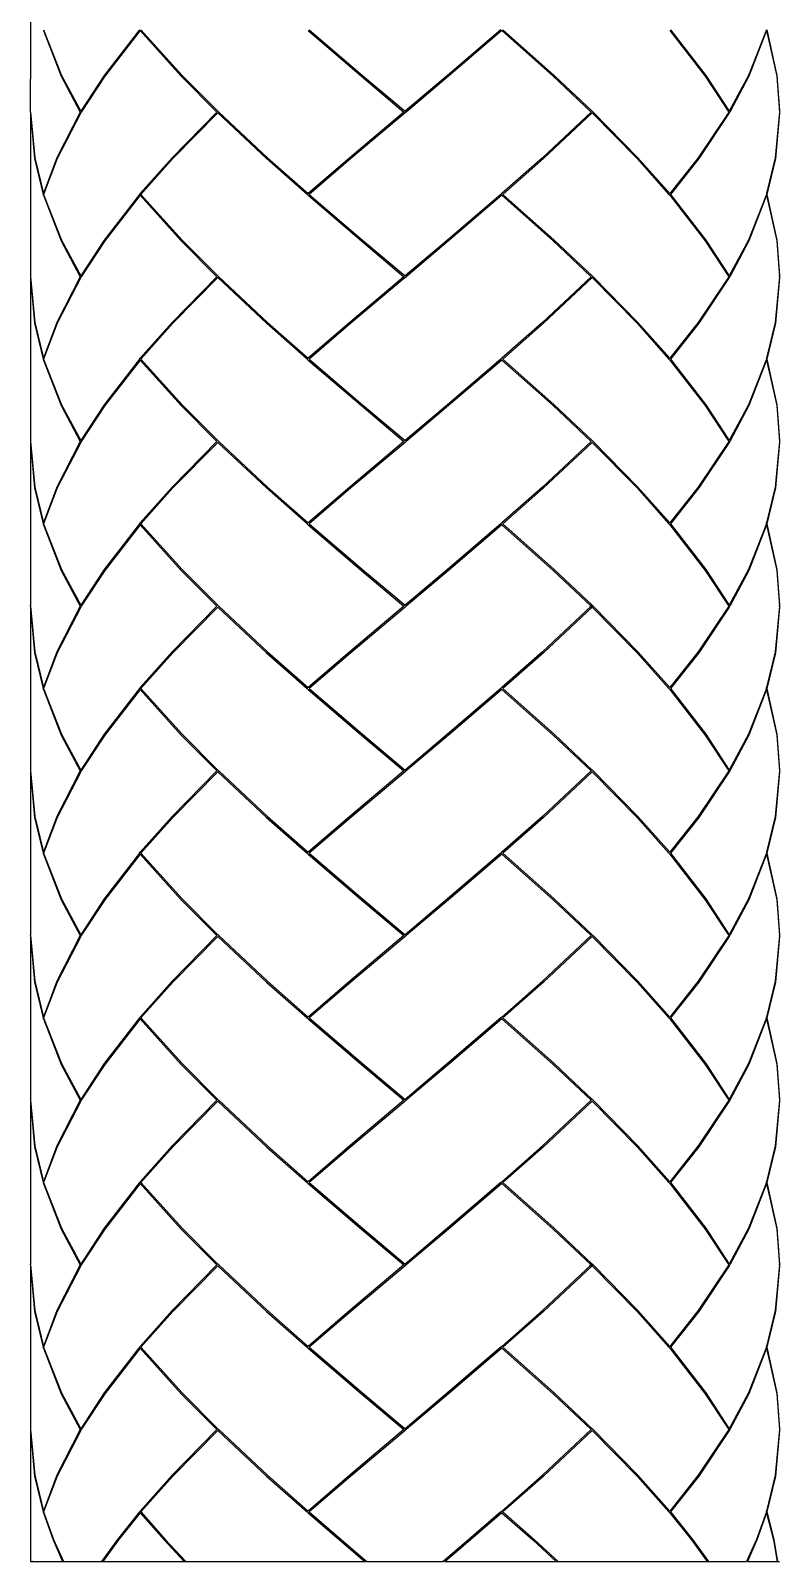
# Model space of a CAD drawing. Header units: millimetres. Extents: x 95 to 131, y 349 to 553.
# Drawn here: x 95.3 to 131.3, y 348.7 to 422.2 of the extents above; entities that cross this region are included whole.
import ezdxf

# ---------------------------------------------------------------- set-up
doc = ezdxf.new("R2010")
doc.units = ezdxf.units.MM

msp = doc.modelspace()

# ---------------------------------------------------------------- linework, layer by layer
at = {"color": 7, "linetype": 'Continuous'}
for p, q in [((95.317, 426.194), (95.317, 419.902)), ((95.317, 418.359), (95.317, 419.902)), ((95.317, 418.317), (95.317, 418.359)), ((95.317, 418.275), (95.317, 410.433)), ((97.728, 418.275), (97.753, 418.317)), ((104.36, 418.317), (104.317, 418.359)), ((113.367, 418.317), (113.317, 418.275)), ((122.36, 418.317), (122.317, 418.359)), ((128.93, 418.317), (128.905, 418.275)), ((131.317, 418.359), (131.317, 418.317)), ((95.93, 414.317), (95.917, 414.359)), ((100.589, 414.401), (100.554, 414.359)), ((108.658, 414.317), (108.61, 414.359)), ((117.927, 414.359), (117.976, 414.401)), ((126.009, 414.359), (126.045, 414.317)), ((130.704, 414.401), (130.691, 414.359)), ((95.317, 410.443), (95.317, 410.401)), ((95.317, 410.359), (95.317, 402.517)), ((97.753, 410.401), (97.728, 410.359)), ((104.317, 410.443), (104.36, 410.401)), ((113.317, 410.359), (113.367, 410.401)), ((122.317, 410.443), (122.36, 410.401)), ((128.905, 410.359), (128.93, 410.401)), ((131.317, 410.401), (131.317, 410.443)), ((95.917, 406.442), (95.93, 406.4)), ((100.554, 406.442), (100.589, 406.484)), ((108.658, 406.4), (108.61, 406.442)), ((117.976, 406.484), (117.927, 406.442)), ((126.045, 406.4), (126.009, 406.442)), ((130.704, 406.484), (130.691, 406.442)), ((95.317, 402.527), (95.317, 402.484)), ((104.36, 402.484), (104.317, 402.527)), ((122.36, 402.484), (122.317, 402.527)), ((131.317, 402.527), (131.317, 402.484)), ((95.317, 402.442), (95.317, 394.6)), ((97.753, 402.484), (97.728, 402.442)), ((113.367, 402.484), (113.317, 402.442)), ((128.93, 402.484), (128.905, 402.442)), ((95.917, 398.525), (95.93, 398.483)), ((100.589, 398.567), (100.554, 398.525)), ((108.61, 398.525), (108.658, 398.483)), ((117.927, 398.525), (117.976, 398.567)), ((126.009, 398.525), (126.045, 398.483)), ((130.691, 398.525), (130.704, 398.567)), ((95.317, 394.568), (95.317, 394.61)), ((95.317, 394.526), (95.317, 386.682)), ((97.728, 394.526), (97.753, 394.568)), ((104.36, 394.568), (104.317, 394.61)), ((113.317, 394.526), (113.367, 394.568)), ((122.317, 394.61), (122.192, 394.611)), ((122.317, 394.526), (122.192, 394.525)), ((122.235, 394.568), (122.36, 394.568)), ((122.235, 394.568), (122.276, 394.526)), ((122.317, 394.61), (122.36, 394.568)), ((128.905, 394.526), (128.93, 394.568)), ((131.317, 394.568), (131.317, 394.61)), ((95.93, 390.567), (95.917, 390.609)), ((100.589, 390.651), (100.554, 390.609)), ((108.658, 390.567), (108.61, 390.609)), ((117.976, 390.651), (117.927, 390.609)), ((126.045, 390.567), (126.009, 390.609)), ((130.691, 390.609), (130.704, 390.651)), ((95.317, 386.692), (95.317, 386.651)), ((95.317, 386.609), (95.317, 378.765)), ((97.753, 386.651), (97.728, 386.609)), ((104.317, 386.692), (104.36, 386.651)), ((113.367, 386.651), (113.317, 386.609)), ((122.36, 386.651), (122.317, 386.692)), ((128.93, 386.651), (128.905, 386.609)), ((131.317, 386.692), (131.317, 386.651)), ((95.917, 382.693), (95.93, 382.651)), ((100.554, 382.693), (100.589, 382.735)), ((108.61, 382.693), (108.658, 382.651)), ((117.927, 382.693), (117.976, 382.735)), ((126.009, 382.693), (126.045, 382.651)), ((130.704, 382.735), (130.691, 382.693)), ((95.317, 378.733), (95.317, 378.775)), ((95.317, 378.691), (95.317, 370.849)), ((97.728, 378.691), (97.753, 378.733)), ((104.36, 378.733), (104.317, 378.775)), ((113.317, 378.691), (113.367, 378.733)), ((122.317, 378.775), (122.36, 378.733)), ((128.905, 378.691), (128.93, 378.733)), ((131.317, 378.733), (131.317, 378.775)), ((95.93, 374.734), (95.917, 374.776)), ((100.589, 374.818), (100.554, 374.776)), ((108.658, 374.734), (108.61, 374.776)), ((117.976, 374.818), (117.927, 374.776)), ((126.045, 374.734), (126.009, 374.776)), ((130.691, 374.776), (130.704, 374.818)), ((95.317, 370.859), (95.317, 370.817)), ((95.317, 370.775), (95.317, 362.933)), ((97.753, 370.817), (97.728, 370.775)), ((104.317, 370.859), (104.36, 370.817)), ((113.367, 370.817), (113.317, 370.775)), ((122.36, 370.817), (122.317, 370.859)), ((128.93, 370.817), (128.905, 370.775)), ((131.317, 370.859), (131.317, 370.817)), ((95.917, 366.859), (95.93, 366.817)), ((100.554, 366.859), (100.589, 366.901)), ((108.658, 366.817), (108.61, 366.859)), ((117.927, 366.859), (117.976, 366.901)), ((126.045, 366.817), (126.009, 366.859)), ((130.691, 366.859), (130.704, 366.901)), ((95.317, 362.901), (95.317, 362.943)), ((95.317, 362.859), (95.317, 355.017)), ((97.753, 362.901), (97.728, 362.859)), ((104.36, 362.901), (104.317, 362.943)), ((113.317, 362.859), (113.367, 362.901)), ((122.317, 362.943), (122.192, 362.943)), ((122.317, 362.859), (122.192, 362.858)), ((122.235, 362.901), (122.36, 362.901)), ((122.235, 362.901), (122.277, 362.858)), ((122.36, 362.901), (122.317, 362.943)), ((128.905, 362.859), (128.93, 362.901)), ((131.317, 362.901), (131.317, 362.943)), ((95.93, 358.9), (95.917, 358.942)), ((100.589, 358.984), (100.554, 358.942)), ((108.61, 358.942), (108.658, 358.9)), ((117.976, 358.984), (117.927, 358.942)), ((126.045, 358.9), (126.009, 358.942)), ((130.691, 358.942), (130.704, 358.984)), ((95.317, 355.027), (95.317, 354.984)), ((95.317, 354.942), (95.317, 348.651)), ((97.728, 354.942), (97.753, 354.984)), ((104.317, 355.027), (104.36, 354.984)), ((113.367, 354.984), (113.317, 354.942)), ((122.36, 354.984), (122.317, 355.027)), ((128.93, 354.984), (128.905, 354.942)), ((131.317, 355.027), (131.317, 354.984)), ((95.917, 351.025), (95.93, 350.983)), ((100.589, 351.067), (100.554, 351.025)), ((108.658, 350.983), (108.61, 351.025)), ((117.927, 351.025), (117.976, 351.067)), ((126.045, 350.983), (126.009, 351.025)), ((130.691, 351.025), (130.704, 351.067)), ((95.317, 348.651), (95.41, 348.651)), ((95.421, 348.651), (95.41, 348.651)), ((95.421, 348.651), (98.725, 348.651)), ((98.725, 348.651), (98.784, 348.651)), ((98.784, 348.651), (102.696, 348.651)), ((102.696, 348.651), (102.777, 348.651)), ((102.777, 348.651), (105.95, 348.651)), ((105.95, 348.651), (106.042, 348.651)), ((106.042, 348.651), (111.385, 348.651)), ((111.385, 348.651), (111.411, 348.651)), ((111.485, 348.651), (115.149, 348.651)), ((115.222, 348.651), (115.249, 348.651)), ((115.249, 348.651), (120.592, 348.651)), ((120.582, 348.651), (120.683, 348.651)), ((120.683, 348.651), (123.857, 348.651)), ((123.857, 348.651), (123.938, 348.651)), ((123.938, 348.651), (127.849, 348.651)), ((127.849, 348.651), (127.908, 348.651)), ((127.908, 348.651), (129.74, 348.651)), ((129.781, 348.651), (131.213, 348.651)), ((131.223, 348.651), (131.317, 348.651))]:
    msp.add_line(p, q, dxfattribs=at)
at = {"color": 7, "linetype": 'Continuous', "flags": 128}
for points in [[(95.93, 422.234), (96.786, 420.041), (97.703, 418.317)], [(95.943, 422.276), (96.806, 420.082), (97.728, 418.359)], [(100.554, 422.276), (98.853, 420.082), (97.728, 418.359)], [(100.589, 422.234), (98.883, 420.041), (97.753, 418.317)], [(100.589, 422.234), (102.562, 420.041), (104.274, 418.317)], [(100.624, 422.276), (102.602, 420.082), (104.317, 418.359)], [(108.658, 422.234), (111.22, 420.041), (113.267, 418.317)], [(108.706, 422.276), (111.27, 420.082), (113.317, 418.359)], [(117.927, 422.276), (115.364, 420.082), (113.317, 418.359)], [(117.976, 422.234), (115.414, 420.041), (113.367, 418.317)], [(117.976, 422.234), (120.44, 420.041), (122.274, 418.317)], [(118.024, 422.276), (120.486, 420.082), (122.317, 418.359)], [(126.045, 422.234), (127.751, 420.041), (128.88, 418.317)], [(126.08, 422.276), (127.781, 420.082), (128.905, 418.359)], [(130.69, 422.276), (129.828, 420.082), (128.905, 418.359)], [(130.703, 422.234), (129.848, 420.041), (128.93, 418.317)], [(130.703, 422.234), (131.194, 420.041), (131.317, 418.317)], [(130.716, 422.276), (131.2, 420.082), (131.317, 418.359)], [(95.317, 418.317), (95.513, 416.124), (95.93, 414.401)], [(95.317, 418.275), (95.506, 416.082), (95.917, 414.359)], [(97.703, 418.317), (96.573, 416.124), (95.93, 414.401)], [(97.728, 418.275), (96.591, 416.082), (95.943, 414.359)], [(104.274, 418.317), (102.119, 416.124), (100.589, 414.401)], [(104.317, 418.275), (102.158, 416.082), (100.624, 414.359)], [(104.317, 418.275), (106.664, 416.082), (108.61, 414.359)], [(104.36, 418.317), (106.711, 416.124), (108.658, 414.401)], [(113.267, 418.317), (110.666, 416.124), (108.658, 414.401)], [(113.317, 418.275), (110.715, 416.082), (108.706, 414.359)], [(122.274, 418.317), (119.923, 416.124), (117.976, 414.401)], [(122.317, 418.275), (119.969, 416.082), (118.024, 414.359)], [(122.317, 418.275), (124.475, 416.082), (126.009, 414.359)], [(122.36, 418.317), (124.515, 416.124), (126.045, 414.401)], [(128.88, 418.317), (127.41, 416.124), (126.045, 414.401)], [(128.905, 418.275), (127.441, 416.082), (126.08, 414.359)], [(131.317, 418.317), (131.121, 416.124), (130.704, 414.401)], [(131.317, 418.275), (131.128, 416.082), (130.716, 414.359)], [(95.93, 414.317), (96.786, 412.123), (97.703, 410.401)], [(95.943, 414.359), (96.806, 412.165), (97.728, 410.443)], [(100.554, 414.359), (98.853, 412.165), (97.728, 410.443)], [(100.589, 414.317), (98.883, 412.123), (97.753, 410.401)], [(100.589, 414.317), (102.563, 412.123), (104.274, 410.401)], [(100.624, 414.359), (102.603, 412.165), (104.317, 410.443)], [(108.658, 414.317), (111.221, 412.123), (113.267, 410.401)], [(108.706, 414.359), (111.27, 412.165), (113.317, 410.443)], [(117.927, 414.359), (115.363, 412.165), (113.317, 410.443)], [(117.976, 414.317), (115.413, 412.123), (113.367, 410.401)], [(117.976, 414.317), (120.44, 412.123), (122.274, 410.401)], [(118.024, 414.359), (120.486, 412.165), (122.317, 410.443)], [(126.045, 414.317), (127.751, 412.123), (128.88, 410.401)], [(126.08, 414.359), (127.781, 412.165), (128.905, 410.443)], [(130.69, 414.359), (129.827, 412.165), (128.905, 410.443)], [(130.703, 414.317), (129.847, 412.123), (128.93, 410.401)], [(130.703, 414.317), (131.194, 412.123), (131.317, 410.401)], [(130.716, 414.359), (131.2, 412.165), (131.317, 410.443)], [(95.317, 410.401), (95.513, 408.209), (95.93, 406.484)], [(95.317, 410.359), (95.506, 408.167), (95.917, 406.442)], [(97.703, 410.401), (96.573, 408.209), (95.93, 406.484)], [(97.728, 410.359), (96.591, 408.167), (95.943, 406.442)], [(104.274, 410.401), (102.119, 408.209), (100.589, 406.484)], [(104.317, 410.359), (102.159, 408.167), (100.624, 406.442)], [(104.317, 410.359), (106.664, 408.167), (108.61, 406.442)], [(104.36, 410.401), (106.711, 408.209), (108.658, 406.484)], [(113.267, 410.401), (110.666, 408.209), (108.658, 406.484)], [(113.317, 410.359), (110.716, 408.167), (108.706, 406.442)], [(122.274, 410.401), (119.923, 408.209), (117.976, 406.484)], [(122.317, 410.359), (119.97, 408.167), (118.024, 406.442)], [(122.317, 410.359), (124.475, 408.167), (126.009, 406.442)], [(122.36, 410.401), (124.514, 408.209), (126.045, 406.484)], [(128.88, 410.401), (127.41, 408.209), (126.045, 406.484)], [(128.905, 410.359), (127.441, 408.167), (126.08, 406.442)], [(131.317, 410.401), (131.121, 408.209), (130.704, 406.484)], [(131.317, 410.359), (131.128, 408.167), (130.716, 406.442)], [(95.93, 406.4), (96.786, 404.206), (97.703, 402.484)], [(95.943, 406.442), (96.806, 404.248), (97.728, 402.527)], [(100.554, 406.442), (98.853, 404.248), (97.728, 402.527)], [(100.589, 406.4), (98.883, 404.206), (97.753, 402.484)], [(100.589, 406.4), (102.563, 404.206), (104.274, 402.484)], [(100.624, 406.442), (102.603, 404.248), (104.317, 402.527)], [(108.658, 406.4), (111.221, 404.206), (113.267, 402.484)], [(108.706, 406.442), (111.27, 404.248), (113.317, 402.527)], [(117.927, 406.442), (115.363, 404.248), (113.317, 402.527)], [(117.976, 406.4), (115.413, 404.206), (113.367, 402.484)], [(117.976, 406.4), (120.44, 404.206), (122.274, 402.484)], [(118.024, 406.442), (120.486, 404.248), (122.317, 402.527)], [(126.045, 406.4), (127.751, 404.206), (128.88, 402.484)], [(126.08, 406.442), (127.781, 404.248), (128.905, 402.527)], [(130.69, 406.442), (129.828, 404.248), (128.905, 402.527)], [(130.703, 406.4), (129.847, 404.206), (128.93, 402.484)], [(130.703, 406.4), (131.194, 404.206), (131.317, 402.484)], [(130.716, 406.442), (131.2, 404.248), (131.317, 402.527)], [(95.317, 402.484), (95.513, 400.292), (95.93, 398.567)], [(95.317, 402.442), (95.506, 400.25), (95.917, 398.525)], [(97.703, 402.484), (96.573, 400.292), (95.93, 398.567)], [(97.728, 402.442), (96.591, 400.25), (95.943, 398.525)], [(104.274, 402.484), (102.119, 400.292), (100.589, 398.567)], [(104.317, 402.442), (102.159, 400.25), (100.624, 398.525)], [(104.317, 402.442), (106.664, 400.25), (108.61, 398.525)], [(104.36, 402.484), (106.711, 400.292), (108.658, 398.567)], [(113.267, 402.484), (110.666, 400.292), (108.658, 398.567)], [(113.317, 402.442), (110.716, 400.25), (108.706, 398.525)], [(122.274, 402.484), (119.923, 400.292), (117.976, 398.567)], [(122.317, 402.442), (119.97, 400.25), (118.024, 398.525)], [(122.317, 402.442), (124.475, 400.25), (126.009, 398.525)], [(122.36, 402.484), (124.514, 400.292), (126.045, 398.567)], [(128.88, 402.484), (127.41, 400.292), (126.045, 398.567)], [(128.905, 402.442), (127.441, 400.25), (126.08, 398.525)], [(131.317, 402.484), (131.121, 400.292), (130.704, 398.567)], [(131.317, 402.442), (131.128, 400.25), (130.716, 398.525)], [(95.93, 398.483), (96.786, 396.29), (97.703, 394.568)], [(95.943, 398.525), (96.806, 396.332), (97.728, 394.61)], [(100.554, 398.525), (98.853, 396.332), (97.728, 394.61)], [(100.589, 398.483), (98.883, 396.29), (97.753, 394.568)], [(100.589, 398.483), (102.562, 396.29), (104.274, 394.568)], [(100.624, 398.525), (102.603, 396.332), (104.317, 394.61)], [(108.658, 398.483), (111.22, 396.29), (113.267, 394.568)], [(108.706, 398.525), (111.27, 396.332), (113.317, 394.61)], [(117.927, 398.525), (115.364, 396.332), (113.317, 394.61)], [(117.976, 398.483), (115.413, 396.29), (113.367, 394.568)], [(117.976, 398.483), (120.44, 396.29), (122.274, 394.568)], [(118.024, 398.525), (120.486, 396.332), (122.317, 394.61)], [(126.045, 398.483), (127.751, 396.29), (128.88, 394.568)], [(126.08, 398.525), (127.781, 396.332), (128.905, 394.61)], [(130.69, 398.525), (129.828, 396.332), (128.905, 394.61)], [(130.703, 398.483), (129.847, 396.29), (128.93, 394.568)], [(130.703, 398.483), (131.194, 396.29), (131.317, 394.568)], [(130.716, 398.525), (131.2, 396.332), (131.317, 394.61)], [(95.317, 394.568), (95.513, 392.373), (95.93, 390.651)], [(95.317, 394.526), (95.506, 392.332), (95.917, 390.609)], [(97.703, 394.568), (96.573, 392.373), (95.93, 390.651)], [(97.728, 394.526), (96.591, 392.332), (95.943, 390.609)], [(104.274, 394.568), (102.119, 392.373), (100.589, 390.651)], [(104.317, 394.526), (102.158, 392.332), (100.624, 390.609)], [(104.317, 394.526), (106.665, 392.332), (108.61, 390.609)], [(104.36, 394.568), (106.711, 392.373), (108.658, 390.651)], [(113.267, 394.568), (110.665, 392.373), (108.658, 390.651)], [(113.317, 394.526), (110.715, 392.332), (108.706, 390.609)], [(122.274, 394.568), (119.922, 392.373), (117.976, 390.651)], [(122.317, 394.526), (119.969, 392.332), (118.024, 390.609)], [(122.317, 394.526), (124.476, 392.332), (126.009, 390.609)], [(122.36, 394.568), (124.515, 392.373), (126.045, 390.651)], [(128.88, 394.568), (127.409, 392.373), (126.045, 390.651)], [(128.905, 394.526), (127.441, 392.332), (126.08, 390.609)], [(131.317, 394.568), (131.12, 392.373), (130.704, 390.651)], [(131.317, 394.526), (131.128, 392.332), (130.716, 390.609)], [(95.93, 390.567), (96.786, 388.374), (97.703, 386.651)], [(95.943, 390.609), (96.806, 388.417), (97.728, 386.692)], [(100.554, 390.609), (98.853, 388.417), (97.728, 386.692)], [(100.589, 390.567), (98.883, 388.374), (97.753, 386.651)], [(100.589, 390.567), (102.562, 388.374), (104.274, 386.651)], [(100.624, 390.609), (102.602, 388.417), (104.317, 386.692)], [(108.658, 390.567), (111.22, 388.374), (113.267, 386.651)], [(108.706, 390.609), (111.269, 388.417), (113.317, 386.692)], [(117.927, 390.609), (115.364, 388.417), (113.317, 386.692)], [(117.976, 390.567), (115.414, 388.374), (113.367, 386.651)], [(117.976, 390.567), (120.439, 388.374), (122.274, 386.651)], [(118.024, 390.609), (120.485, 388.417), (122.317, 386.692)], [(126.045, 390.567), (127.751, 388.374), (128.88, 386.651)], [(126.08, 390.609), (127.78, 388.417), (128.905, 386.692)], [(130.69, 390.609), (129.828, 388.417), (128.905, 386.692)], [(130.703, 390.567), (129.848, 388.374), (128.93, 386.651)], [(130.703, 390.567), (131.194, 388.374), (131.317, 386.651)], [(130.716, 390.609), (131.2, 388.417), (131.317, 386.692)], [(95.317, 386.651), (95.513, 384.456), (95.93, 382.735)], [(95.317, 386.609), (95.506, 384.414), (95.917, 382.693)], [(97.703, 386.651), (96.573, 384.456), (95.93, 382.735)], [(97.728, 386.609), (96.591, 384.414), (95.943, 382.693)], [(104.274, 386.651), (102.119, 384.456), (100.589, 382.735)], [(104.317, 386.609), (102.158, 384.414), (100.624, 382.693)], [(104.317, 386.609), (106.665, 384.414), (108.61, 382.693)], [(104.36, 386.651), (106.712, 384.456), (108.658, 382.735)], [(113.267, 386.651), (110.665, 384.456), (108.658, 382.735)], [(113.317, 386.609), (110.714, 384.414), (108.706, 382.693)], [(122.274, 386.651), (119.922, 384.456), (117.976, 382.735)], [(122.317, 386.609), (119.969, 384.414), (118.024, 382.693)], [(122.317, 386.609), (124.476, 384.414), (126.009, 382.693)], [(122.36, 386.651), (124.515, 384.456), (126.045, 382.735)], [(128.88, 386.651), (127.409, 384.456), (126.045, 382.735)], [(128.905, 386.609), (127.44, 384.414), (126.08, 382.693)], [(131.317, 386.651), (131.12, 384.456), (130.704, 382.735)], [(131.317, 386.609), (131.128, 384.414), (130.716, 382.693)], [(95.93, 382.651), (96.786, 380.458), (97.703, 378.733)], [(95.943, 382.693), (96.806, 380.5), (97.728, 378.775)], [(100.554, 382.693), (98.853, 380.5), (97.728, 378.775)], [(100.589, 382.651), (98.883, 380.458), (97.753, 378.733)], [(100.589, 382.651), (102.562, 380.458), (104.274, 378.733)], [(100.624, 382.693), (102.602, 380.5), (104.317, 378.775)], [(108.658, 382.651), (111.22, 380.458), (113.267, 378.733)], [(108.706, 382.693), (111.269, 380.5), (113.317, 378.775)], [(117.927, 382.693), (115.364, 380.5), (113.317, 378.775)], [(117.976, 382.651), (115.414, 380.458), (113.367, 378.733)], [(117.976, 382.651), (120.439, 380.458), (122.274, 378.733)], [(118.024, 382.693), (120.485, 380.5), (122.317, 378.775)], [(126.045, 382.651), (127.75, 380.458), (128.88, 378.733)], [(126.08, 382.693), (127.78, 380.5), (128.905, 378.775)], [(130.69, 382.693), (129.828, 380.5), (128.905, 378.775)], [(130.703, 382.651), (129.848, 380.458), (128.93, 378.733)], [(130.703, 382.651), (131.194, 380.458), (131.317, 378.733)], [(130.716, 382.693), (131.2, 380.5), (131.317, 378.775)], [(95.317, 378.733), (95.513, 376.54), (95.93, 374.818)], [(95.317, 378.691), (95.506, 376.498), (95.917, 374.776)], [(97.703, 378.733), (96.573, 376.54), (95.93, 374.818)], [(97.728, 378.691), (96.591, 376.498), (95.943, 374.776)], [(104.274, 378.733), (102.119, 376.54), (100.589, 374.818)], [(104.317, 378.691), (102.158, 376.498), (100.624, 374.776)], [(104.317, 378.691), (106.665, 376.498), (108.61, 374.776)], [(104.36, 378.733), (106.711, 376.54), (108.658, 374.818)], [(113.267, 378.733), (110.665, 376.54), (108.658, 374.818)], [(113.317, 378.691), (110.715, 376.498), (108.706, 374.776)], [(122.274, 378.733), (119.922, 376.54), (117.976, 374.818)], [(122.317, 378.691), (119.969, 376.498), (118.024, 374.776)], [(122.317, 378.691), (124.476, 376.498), (126.009, 374.776)], [(122.36, 378.733), (124.515, 376.54), (126.045, 374.818)], [(128.88, 378.733), (127.409, 376.54), (126.045, 374.818)], [(128.905, 378.691), (127.441, 376.498), (126.08, 374.776)], [(131.317, 378.733), (131.12, 376.54), (130.704, 374.818)], [(131.317, 378.691), (131.128, 376.498), (130.716, 374.776)], [(95.93, 374.734), (96.786, 372.541), (97.703, 370.817)], [(95.943, 374.776), (96.806, 372.582), (97.728, 370.859)], [(100.554, 374.776), (98.853, 372.582), (97.728, 370.859)], [(100.589, 374.734), (98.883, 372.541), (97.753, 370.817)], [(100.589, 374.734), (102.562, 372.541), (104.274, 370.817)], [(100.624, 374.776), (102.602, 372.582), (104.317, 370.859)], [(108.658, 374.734), (111.22, 372.541), (113.267, 370.817)], [(108.706, 374.776), (111.27, 372.582), (113.317, 370.859)], [(117.927, 374.776), (115.364, 372.582), (113.317, 370.859)], [(117.976, 374.734), (115.414, 372.541), (113.367, 370.817)], [(117.976, 374.734), (120.44, 372.541), (122.274, 370.817)], [(118.024, 374.776), (120.486, 372.582), (122.317, 370.859)], [(126.045, 374.734), (127.751, 372.541), (128.88, 370.817)], [(126.08, 374.776), (127.781, 372.582), (128.905, 370.859)], [(130.69, 374.776), (129.828, 372.582), (128.905, 370.859)], [(130.703, 374.734), (129.848, 372.541), (128.93, 370.817)], [(130.703, 374.734), (131.194, 372.541), (131.317, 370.817)], [(130.716, 374.776), (131.2, 372.582), (131.317, 370.859)], [(95.317, 370.817), (95.513, 368.624), (95.93, 366.901)], [(95.317, 370.775), (95.506, 368.582), (95.917, 366.859)], [(97.703, 370.817), (96.573, 368.624), (95.93, 366.901)], [(97.728, 370.775), (96.591, 368.582), (95.943, 366.859)], [(104.274, 370.817), (102.119, 368.624), (100.589, 366.901)], [(104.317, 370.775), (102.158, 368.582), (100.624, 366.859)], [(104.317, 370.775), (106.664, 368.582), (108.61, 366.859)], [(104.36, 370.817), (106.711, 368.624), (108.658, 366.901)], [(113.267, 370.817), (110.666, 368.624), (108.658, 366.901)], [(113.317, 370.775), (110.715, 368.582), (108.706, 366.859)], [(122.274, 370.817), (119.923, 368.624), (117.976, 366.901)], [(122.317, 370.775), (119.969, 368.582), (118.024, 366.859)], [(122.317, 370.775), (124.475, 368.582), (126.009, 366.859)], [(122.36, 370.817), (124.515, 368.624), (126.045, 366.901)], [(128.88, 370.817), (127.41, 368.624), (126.045, 366.901)], [(128.905, 370.775), (127.441, 368.582), (126.08, 366.859)], [(131.317, 370.817), (131.121, 368.624), (130.704, 366.901)], [(131.317, 370.775), (131.128, 368.582), (130.716, 366.859)], [(95.93, 366.817), (96.786, 364.623), (97.703, 362.901)], [(95.943, 366.859), (96.806, 364.665), (97.728, 362.943)], [(100.554, 366.859), (98.853, 364.665), (97.728, 362.943)], [(100.589, 366.817), (98.883, 364.623), (97.753, 362.901)], [(100.589, 366.817), (102.563, 364.623), (104.274, 362.901)], [(100.624, 366.859), (102.603, 364.665), (104.317, 362.943)], [(108.658, 366.817), (111.221, 364.623), (113.267, 362.901)], [(108.706, 366.859), (111.27, 364.665), (113.317, 362.943)], [(117.927, 366.859), (115.363, 364.665), (113.317, 362.943)], [(117.976, 366.817), (115.413, 364.623), (113.367, 362.901)], [(117.976, 366.817), (120.44, 364.623), (122.274, 362.901)], [(118.024, 366.859), (120.486, 364.665), (122.317, 362.943)], [(126.045, 366.817), (127.751, 364.623), (128.88, 362.901)], [(126.08, 366.859), (127.781, 364.665), (128.905, 362.943)], [(130.69, 366.859), (129.827, 364.665), (128.905, 362.943)], [(130.703, 366.817), (129.847, 364.623), (128.93, 362.901)], [(130.703, 366.817), (131.194, 364.623), (131.317, 362.901)], [(130.716, 366.859), (131.2, 364.665), (131.317, 362.943)], [(95.317, 362.901), (95.513, 360.709), (95.93, 358.984)], [(95.317, 362.859), (95.506, 360.667), (95.917, 358.942)], [(97.703, 362.901), (96.573, 360.709), (95.93, 358.984)], [(97.728, 362.859), (96.591, 360.667), (95.943, 358.942)], [(104.274, 362.901), (102.119, 360.709), (100.589, 358.984)], [(104.317, 362.859), (102.159, 360.667), (100.624, 358.942)], [(104.317, 362.859), (106.664, 360.667), (108.61, 358.942)], [(104.36, 362.901), (106.711, 360.709), (108.658, 358.984)], [(113.267, 362.901), (110.666, 360.709), (108.658, 358.984)], [(113.317, 362.859), (110.716, 360.667), (108.706, 358.942)], [(122.274, 362.901), (119.923, 360.709), (117.976, 358.984)], [(122.317, 362.859), (119.97, 360.667), (118.024, 358.942)], [(122.317, 362.859), (124.475, 360.667), (126.009, 358.942)], [(122.36, 362.901), (124.514, 360.709), (126.045, 358.984)], [(128.88, 362.901), (127.41, 360.709), (126.045, 358.984)], [(128.905, 362.859), (127.441, 360.667), (126.08, 358.942)], [(131.317, 362.901), (131.121, 360.709), (130.704, 358.984)], [(131.317, 362.859), (131.128, 360.667), (130.716, 358.942)], [(95.93, 358.9), (96.786, 356.706), (97.703, 354.984)], [(95.943, 358.942), (96.806, 356.748), (97.728, 355.027)], [(100.554, 358.942), (98.853, 356.748), (97.728, 355.027)], [(100.589, 358.9), (98.883, 356.706), (97.753, 354.984)], [(100.589, 358.9), (102.563, 356.706), (104.274, 354.984)], [(100.624, 358.942), (102.603, 356.748), (104.317, 355.027)], [(108.658, 358.9), (111.221, 356.706), (113.267, 354.984)], [(108.706, 358.942), (111.27, 356.748), (113.317, 355.027)], [(117.927, 358.942), (115.363, 356.748), (113.317, 355.027)], [(117.976, 358.9), (115.413, 356.706), (113.367, 354.984)], [(117.976, 358.9), (120.44, 356.706), (122.274, 354.984)], [(118.024, 358.942), (120.486, 356.748), (122.317, 355.027)], [(126.045, 358.9), (127.751, 356.706), (128.88, 354.984)], [(126.08, 358.942), (127.781, 356.748), (128.905, 355.027)], [(130.69, 358.942), (129.828, 356.748), (128.905, 355.027)], [(130.703, 358.9), (129.847, 356.706), (128.93, 354.984)], [(130.703, 358.9), (131.194, 356.706), (131.317, 354.984)], [(130.716, 358.942), (131.2, 356.748), (131.317, 355.027)], [(95.317, 354.984), (95.513, 352.792), (95.93, 351.067)], [(95.317, 354.942), (95.506, 352.75), (95.917, 351.025)], [(97.703, 354.984), (96.573, 352.792), (95.93, 351.067)], [(97.728, 354.942), (96.591, 352.75), (95.943, 351.025)], [(104.274, 354.984), (102.119, 352.792), (100.589, 351.067)], [(104.317, 354.942), (102.159, 352.75), (100.624, 351.025)], [(104.317, 354.942), (106.664, 352.75), (108.61, 351.025)], [(104.36, 354.984), (106.711, 352.792), (108.658, 351.067)], [(113.267, 354.984), (110.666, 352.792), (108.658, 351.067)], [(113.317, 354.942), (110.716, 352.75), (108.706, 351.025)], [(122.274, 354.984), (119.923, 352.792), (117.976, 351.067)], [(122.317, 354.942), (119.97, 352.75), (118.024, 351.025)], [(122.317, 354.942), (124.475, 352.75), (126.009, 351.025)], [(122.36, 354.984), (124.514, 352.792), (126.045, 351.067)], [(128.88, 354.984), (127.41, 352.792), (126.045, 351.067)], [(128.905, 354.942), (127.441, 352.75), (126.08, 351.025)], [(131.317, 354.984), (131.121, 352.792), (130.704, 351.067)], [(131.317, 354.942), (131.128, 352.75), (130.716, 351.025)], [(95.943, 351.025), (96.424, 349.697), (96.893, 348.651)], [(100.554, 351.025), (99.489, 349.697), (98.725, 348.651)], [(100.624, 351.025), (101.794, 349.697), (102.777, 348.651)], [(108.706, 351.025), (110.252, 349.697), (111.485, 348.651)], [(117.927, 351.025), (116.382, 349.697), (115.149, 348.651)], [(118.024, 351.025), (119.531, 349.697), (120.683, 348.651)], [(126.08, 351.025), (127.145, 349.697), (127.908, 348.651)], [(130.69, 351.025), (130.21, 349.697), (129.74, 348.651)], [(130.716, 351.025), (131.054, 349.697), (131.223, 348.651)], [(95.93, 350.983), (96.397, 349.679), (96.853, 348.651)], [(100.589, 350.983), (99.539, 349.679), (98.784, 348.651)], [(100.589, 350.983), (101.734, 349.679), (102.696, 348.651)], [(108.658, 350.983), (110.175, 349.679), (111.385, 348.651)], [(117.976, 350.983), (116.459, 349.679), (115.249, 348.651)], [(117.976, 350.983), (119.458, 349.679), (120.592, 348.651)], [(126.045, 350.983), (127.095, 349.679), (127.849, 348.651)], [(130.703, 350.983), (130.237, 349.679), (129.781, 348.651)], [(130.703, 350.983), (131.041, 349.679), (131.213, 348.651)]]:
    msp.add_lwpolyline(points, dxfattribs=at)

doc.saveas('drawing.dxf')
